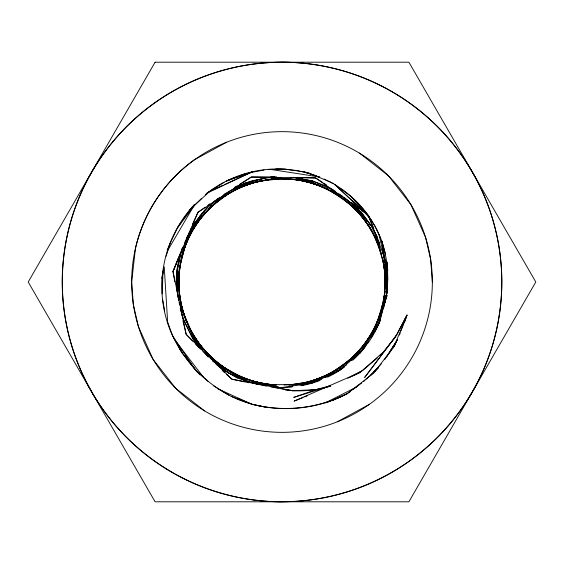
<?xml version="1.0" encoding="UTF-8"?>
<svg xmlns="http://www.w3.org/2000/svg" width="564" height="564" viewBox="0 0 564 564"><rect width="100%" height="100%" fill="white"/><g stroke="black" fill="none" stroke-linecap="round" stroke-linejoin="round"><path stroke-width="0.85" d="M385.022 288.38L385.12 275.232M162.347 293.745L162.94 271.947M178.605 289.847L179.246 269.648M384.296 304.821L385.868 264.319M162.277 275.028L162.228 293.816M176.807 280.992L176.906 279.293M178.492 288.627L179.824 265.94L179.606 268.556M177.625 276.388L176.8 287.795L178.725 300.816M384.19 298.032L385.508 280.47M176.8 282.705L177.082 279.314M178.161 285.99L179.458 270.304M178.513 279.265L180.029 266.314M180.233 264.587L180.438 262.859M176.243 279.279L177.166 271.651L182.045 248.59M386.34 296.784L386.953 291.687L386.559 267.808M387.144 291.123L383.654 307.93M384.021 298.166L384.93 291.236M385.275 288.634L385.501 286.9M162.954 272.37L162.094 278.454L163.525 268.972M177.942 281.02L181.65 256.895M382.914 303.918L383.189 302.205M383.457 300.485L384.958 291.038M385.261 301.832L385.543 300.111M385.832 298.398L387.123 290.664M384.14 304.63L384.874 300.302M179.599 267.428L179.916 265.7M180.226 263.98L186.106 242.844M384.69 303.517L386.953 291.687L386.488 267.555M385.832 299.519C389.907 276.05 387.602 251.438 376.956 229.922M176.68 271.883L180.346 253.412L182.736 247.074M380.326 314.839L384.859 292.631M176.828 281.64L184.964 241.935M180.346 253.412L177.166 268.457L176.342 283.093L177.695 295.67M384.133 304.99L384.916 301.648M383.661 306.231L387.144 291.694M379.551 316.912L384.874 295.578M179.556 267.766L185.965 242.421M368.066 343.025A105.503 105.503 0 0 0 379.685 321.861L386.671 295.226L378.564 324.504L362.44 350.265L339.648 370.365L312.068 383.125L282 387.503M180.861 261.125L185.471 244.205M376.343 324.864L383.118 302.36M166.091 256.31L170.117 243.359L177.526 227.743L180.973 222.724M404.881 321.494L406.982 315.128L395.054 337.589L381.849 353.931M181.897 256.289L187.107 240.609M379.685 321.861L380.488 319.45M377.929 321.212L384.895 300.626M375.173 327.804L382.103 307.951M403.958 322.023L405.114 318.716M181.883 255.337L188.996 236.408M399.397 335.079L400.306 332.682M400.912 331.089L406.982 315.128L396.767 334.84L364.753 377.337L396.767 334.84M371.211 337.357L387.278 295.402M174.833 281.824L173.014 271.538L178.718 256.965M192.726 341.206L186.198 334.41L173.014 271.538L180.029 254.202M183.448 250.832L190.653 232.96M332.873 400.334L346.952 393.799L373.671 373.178L394.151 346.345L406.982 315.128M173.014 271.538L197.929 212.36L205 207.298M167.177 250.289L170.117 243.359M372.91 331.695L380.834 313.048M182.369 252.63L191.104 232.46M374.411 332.238L380.58 318.78L375.546 329.743M393.869 346.289L394.941 343.955M192.514 224.176L197.929 212.36L251.347 177.018L276.635 177.096M372.162 332.64L378.747 318.293M394.321 345.901L395.068 344.308M185.196 241.477L192.987 225.029L207.813 206.939M184.541 246.891L192.366 230.394M394.151 346.345L397.465 339.436M370.604 335.481L379.445 317.342M393.066 347.903L394.631 344.752L392.777 347.628M182.983 249.027L199.141 217.859M368.877 338.315L378.183 320.62M393.037 347.41L394.243 345.161M186.332 239.03L194.559 223.76M187.467 240.067L196.293 223.922M394.039 345.901L394.878 344.392M188.482 233.954L194.235 223.696L205.063 209.914L215.258 200.587M186.98 237.148L194.524 223.682M371.056 337.357L371.902 335.848M372.748 334.332L379.086 323.01M367.199 340.635L376.428 324.631M167.325 251.1L194.481 204.732M365.486 343.039L375.976 325.837M390.006 352.056L396.344 341.939M386.925 356.427L397.423 339.789M189.081 235.992L198.528 221.116M362.645 347.177L375.497 327.226M389.315 352.408L395.97 342.27M191.971 231.134L200.812 218.064M384.613 359.705L395.498 343.673M183.434 219.135L184.421 217.704M194.051 204.795L190.124 209.477L177.526 227.743L194.509 205.289M192.768 226.383L195.687 222.181M361.517 348.249L371.93 333.246M197.59 219.607L198.577 218.212M192.641 229.809L202.8 215.504M203.816 214.073L204.831 212.642M362.645 349.271L367.883 342.221M361.968 350.265L368.095 342.017M353.811 358.091L374.32 330.68M359.762 353.487L364.986 346.536M366.036 345.147L367.079 343.758M194.298 226.813L203.794 214.334M363.787 347.988L366.988 343.843M190.216 229.886L200.946 216.019M357.569 352.62L368.398 338.809M194.115 226.58L206.946 210.936M196.476 223.485L210.844 206.974M199.663 216.104L207.228 207.594M353.254 357.005L362.645 346.486M196.11 223.097L210.788 206.974M358.408 353.649L365.486 346.049M370.717 375.116L381.257 363.886M350.322 359.296L364.88 344.174M374.496 371.662L378.162 367.869M201.031 217.394L212.536 205.536M213.742 204.288L214.954 203.033M354.939 356.229L359.254 351.894M352.387 357.632L361.045 349.017M190.124 209.477L201.489 198.493M205.275 194.834L207.171 193.001L224.098 182.398M193.776 223.774L224.832 193.995M348.277 361.249L350.829 358.817M352.112 357.604L359.776 350.322M363.667 381.525L364.922 380.34M366.184 379.156L378.141 367.904M351.238 360.29L357.019 354.918M358.944 353.127L362.8 349.546M373.763 371.902L378.218 367.791M210.365 207.418L212.311 205.663M384.408 351.097L362.025 370.809L350.455 376.985M208.666 209.138L215.293 203.35M216.618 202.194L217.944 201.038M340.536 367.439L359.691 350.836M377.302 358.02L362.638 370.52L347.819 378.261M379.967 355.75L381.299 354.608M209.808 205.289L218.444 198.161M338.76 368.567L358.027 353.276M209.173 205.86L220.101 197.238M208.13 209.357L228.695 193.114M210.323 206.981L212.416 205.395M213.819 204.33L215.215 203.273M216.618 202.215L218.014 201.158M219.417 200.1L220.813 199.036M222.209 197.978L227.109 194.27M212.057 205.367L229.837 192.543M352.782 389.47L361.778 382.977M331.322 373.015L350.42 359.254M207.827 205.268L209.949 203.752M224.014 194.559L226.827 192.606M324.765 377.654L355.926 356.314M219.333 199.931L220.785 198.937M222.244 197.95L230.993 192.014M332.111 374.433L346.55 364.901M350.575 391.409L346.952 393.799L326.916 402.576M330.151 373.636L346.289 363.11M235.019 187.22L237.247 185.831M239.467 184.442L251.347 177.018L315.628 177.956L322.171 182.172M217.373 200.784L236.055 189.159M328.995 374.158L339.465 367.686M332.006 374.397L341.826 368.623M222.843 197.217L238.713 187.904M351.675 389.992L354.707 388.258M324.293 376.533L340.938 367.115M219.389 198.852L247.8 183.081M325.252 377.626L335.051 372.24M336.56 371.408L341.833 368.504M226.657 142.213L194.397 159.781A150.609 150.609 0 0 0 135.445 248.336L131.659 282L133.351 304.616L138.42 326.605L153.084 359.409L175.693 388.307L204.612 410.93M337.342 421.787L369.603 404.219M321.847 377.506L336.609 369.751M226.143 194.777L243.937 185.648M325.125 402.978L356.934 386.848M353.466 375.786L360.375 372.289L294.105 401.131L303.072 397.557M227.955 191.915L244.818 183.399L265.214 177.956M321.226 377.598L337.716 369.406M235.096 187.89L240.461 185.33M207.171 193.001L252.503 171.738M237.74 186.712L240.934 185.218M208.828 191.831L223.125 185.225M224.712 184.491L252.517 171.639M316.848 379.473L333.641 371.718M232.601 191.133L249.443 183.744M312.188 381.095L333.331 372.332M234.405 190.096L249.041 184.083M234.222 188.376L246.151 183.483M304.701 396.908L307.147 395.928M252.94 171.773L226.305 181.016L237.655 176.553M234.279 187.685L252.411 180.663L272.278 177.061M310.172 381.581L327.36 374.989M226.305 181.016L244.825 173.973M316.855 381.123L320.944 379.572M237.74 188.418L257.332 181.234M300.443 384.874L331.04 373.953M308.057 383.668L321.896 378.881M330.546 385.642L316.242 389.569L293.724 397.387L330.582 385.91M241.603 186.79L258.263 181.27M237.395 186.571L248.153 183.103M305.773 382.667L322.537 377.288M237.93 187.699L260.561 180.776M302.339 384.965L319.816 380.157M247.011 184.541L258.749 181.347M244.071 183.3L262.683 178.577M297.115 384.458L315.847 379.706M243.514 185.112L266.666 179.704M302.551 383.28L308.494 381.962M251.593 183.124L272.236 178.992M292.462 384.958L294.175 384.634M295.881 384.31L311.257 381.384M248.118 173.049L264.072 170.053M301.916 385L303.594 384.69M305.272 384.38L306.943 384.07M241.709 184.534L281.443 177.343M288.987 384.916L306.337 382.336M300.161 384.958L306.181 384.056M257.191 181.453L273.533 179.028M290.82 384.979L294.267 384.542M295.994 384.324L307.218 382.9M288.881 384.951L302.008 383.555M260.314 180.931L278.644 179.105M290.46 386.594L292.152 386.425M268.633 177.343L266.913 177.505L276.409 177.159M270.353 177.181L274.647 176.779M268.979 179.31L272.454 179.049M265.644 179.726L267.399 179.62M269.148 179.507L276.17 179.07M284.136 384.944L305.124 383.696M280.047 388.547L293.054 390.76L316.242 389.569M273.702 387.242L278.08 387.073M289.466 386.636L292.089 386.537M268.281 169.552L285.983 169.235L304.045 171.893L310.792 173.585M268.612 179.408L291.362 179.077M262.859 384.69L304.095 384.62M269.211 384.909L270.953 384.937M275.81 169.01L285.983 169.235M271.503 178.555L294.274 179.274M297.496 177.364L315.628 177.956L365.832 213.199M290.735 177.371L296.72 177.611M269.239 384.577L276.275 384.944M287.612 179.049L293.759 179.408M297.277 179.613L299.033 179.712M265.207 384.049L276.557 384.951M277.622 177.977L309.185 181.065M290.996 177.406L299.491 178.259M262.232 383.605L263.98 383.781M265.729 383.964L275.338 384.944M289.374 179.042L304.158 180.917M259.623 382.977L273.406 384.902M270.791 169.461L319.844 177.025M273.977 387.51L278.313 388.251M248.28 381.87L278.538 387.052M254.512 381.856L271.827 384.867M252.531 404.332C284.052 412.404 317.969 408.54 346.952 393.799C313.88 411.029 273.822 413.44 239.03 399.897C207.989 386.763 183.772 362.166 170.568 331.202M292.589 179.133L306.273 181.622M293.054 390.76L231.889 379.198L226.721 374.545M294.034 177.392L311.991 180.832L325.773 185.845L333.493 190.033M253.137 381.342L271.185 384.923M293.576 177.336L313.69 181.425L335.312 191.281M245.319 382.032L231.889 379.198L186.198 334.41L182.969 320.923M246.997 382.392L248.675 382.744M252.524 404.36L267.075 407.483M296.699 179.669L313.041 183.251M251.086 380.721L267.399 384.394M250.444 382.512L266.278 386.107M297.362 179.627L316.066 184.266M237.014 376.696L267.653 384.888M300.281 180.142L319.767 185.443M244.487 378.366L260.455 383.139M296.333 177.47L313.901 182.757M299.794 179.549L322.206 186.536M257.163 384.281L239.418 378.648L225.001 371.077L216.047 364.266M316.305 175.82L304.045 171.893L319.513 177.096M307.986 181.876L323.75 187.382M244.022 380.221L250.606 382.554L237.959 377.344M310.489 180.283L313.69 181.425M239.46 376.308L256 382.237M303.721 180.057L327.494 189.011M231.162 396.429L250.028 403.556M236.901 375.018L250.804 380.559M242.774 379.537L250.635 382.716M314.021 183.547L324.589 187.882M238.861 398.889L251.671 404.176L217.387 388.582M229.886 371.69L251.685 381.137M304.898 179.204L342.644 196.265M234.941 375.673L240.419 378.169M246.348 381.024L228.758 372.973L212.656 360.868M241.688 377.224L244.078 378.345M233.383 374.545L249.175 382.145M317.384 184.689L337.878 194.82M225.205 368.849L246.962 379.776M324.18 179.063L333.275 183.688M323.877 187.326L337.744 195.017M222.463 366.537L242.428 377.654M237.677 378.19L228.758 372.973L212.818 360.953M218.183 364.288L241.723 378.127M220.961 365.521L235.971 374.7M213.636 385.79L228.885 395.216M326.415 188.679L345.09 200.255M323.63 183.11L326.535 184.985M330.68 190.251L337.223 194.566M332.09 191.443L340.092 196.85M345.182 200.283L343.73 199.303L351.985 205.853M210.83 358.69L239.503 378.331M215.469 361.164L230.479 371.852M340.409 188.602L350.928 196.371L358.133 203.935M351.767 202.68L355.292 205.296M357.407 206.868L365.162 212.621M331.815 190.977L357.125 209.808M213.185 359.254L226.538 369.201M338.865 193.769L356.096 206.995L372.134 226.932L379.431 242.767M359.388 153.07L388.307 175.693L410.916 204.591L425.587 237.402L430.649 259.369L432.341 282A150.341 150.341 0 0 1 206.826 412.199A150.341 150.341 0 0 1 206.833 151.801A150.341 150.341 0 0 1 432.341 282M212.12 358.175L226.622 369.667M335.383 192.458L361.08 213.615M344.322 197.527L358.732 209.794M208.687 354.982L223.429 367.559M213.143 360.636L214.482 361.785M343.864 199.205L355.842 209.554M222.202 370.477L224.789 372.804M205.853 352.084L221.433 366.198M179.592 348.735L182.292 353.198L195.37 369.864L208.243 381.525M334.769 184.534L368.856 216.386L334.79 184.456M205.063 351.111L218.444 363.773M355.137 205.994L356.998 207.827M202.948 351.28L208.574 356.85M349.356 203.604L359.931 214.123M200.876 346.571L203.928 349.666M205.148 350.907L217.972 363.907M351.668 202.779L361.982 213.34L371.394 226.256L377.76 238.375M350.336 204.379L362.49 217.006M363.702 218.268L364.915 219.53M195.694 344.294L199.254 348.002M360.537 206.459L363.54 209.611M354.911 206.015L360.17 211.549M369.293 216.773L365.014 211.281L350.928 196.371L370.999 219.72M187.699 359.134L195.37 369.864L200.051 374.898M199.339 344.421L212.431 358.662M352.119 205.846L362.18 216.936M363.364 218.24L364.548 219.544M192.832 336.567L214.722 361.637M356.011 209.836L366.233 221.955M192.966 338.774L208.222 356.984M197.901 342.108L207.46 353.6M355.933 207.016L362.581 215.067M354.946 208.116L368.56 225.283M176.412 342.122L203.555 377.358M359.254 210.478L360.297 211.838M357.513 210.992L369.702 227.066M195.976 342.602L198.521 345.993M197.287 344.329L198.338 345.732M360.805 211.507L372.134 226.932M192.5 334.114L203.273 349.074M185.147 355.56L186.677 357.703M357.026 209.512L372.078 230.817M200.544 349.151L191.647 336.426L183.779 320.26L180.219 308.057M203.012 348.912L192.19 333.049L200.255 345.563M193.84 338.816L199.628 347.304M172.979 336.532L195.37 369.864M365.014 211.281L375.152 226.467L380.82 238.769M363.138 217.704L371.81 230.958M358.147 209.181L379.791 244.198M198.563 343.398L189.095 327.501L191.168 331.329M191.986 335.115L198.26 345.725M368.313 225.022L373.149 233.369M187.572 324.081L198.5 343.878M182.292 353.198L172.33 335.115L167.649 322.002M368.814 225.896L376.336 239.841M373.312 229.238L377.231 236.936M369.251 226.171L378.804 245.7M182.419 317.187L193.621 340.078M185.161 318.589L195.786 340.494M372.896 232.474L379.212 247.011M183.483 313.203L192.782 334.762M368.327 215.518L373.812 228.49M179.028 302.53L195.32 342.235M368.306 215.533L384.874 258.185M181.777 308.564L189.018 327.43M374.383 235.942L381.553 254.886L377.175 241.568M384.359 256.232L382.371 250.487L385.579 263.733M181.284 306.203L186.677 321.811M375.716 236.492L379.389 247.187M180.741 303.376L186.642 322.7M376.223 237.705L386.065 272.306L385.092 261.795M180.854 303.002L185.112 318.188M387.715 278.362L381.884 241.075L385.543 254.413M379.734 248.089L380.39 250.649M380.827 252.355L381.49 254.907M381.927 256.613L384.345 265.989M179.74 298.109L184.463 316.89M180.861 306.894L181.707 310.285M379.057 234.687L386.051 265.214M180.29 307.888L182.228 316.341M382.533 250.86L386.601 269.564M179.683 296.565L183.131 312.724M382.385 258.368L384.331 267.829M383.076 252.503L385.445 264.234M385.783 265.912L386.114 267.583M381.884 241.075L383.95 251.332M387.214 267.569L387.729 270.135M178.457 288.564L178.767 290.291M179.077 292.018L182.806 312.724M162.714 299.822L164.695 311.074M384.507 257.057L386.093 266.13M386.382 267.78L386.671 269.43M386.96 271.08L387.249 272.736M382.54 258.27L384.303 268.556M384.592 270.276L384.888 271.989M179.042 290.777L181.636 307.232M383.076 260.011L384.93 273.942M385.156 275.683L385.508 278.299M177.336 275.986L181.552 309.629M176.807 286.082L178.196 297.961M383.492 262.098L385.501 280.386M386.996 262.034L387.771 270.657M178.492 281.979L179.972 298.638M383.992 264.368L385.522 282.783M164.244 266.821L167.6 321.346M386.848 262.048L387.736 280.252M384.634 269.557L385.487 287.795M178.562 274.908L179.345 295.085M384.859 266.109L385.177 288.909M177.166 271.651L177.35 292.582M178.795 278.679L178.823 288.274M387.249 275.295L387.264 283.833M282.014 501.706A219.727 219.727 0 0 0 472.357 172.098A219.727 219.727 0 0 0 282 62.195M91.784 391.853A219.727 219.727 0 0 1 282.127 62.244M365.514 346.465A105.503 105.503 0 0 1 352.599 360.396M344.618 366.91A105.503 105.503 0 0 1 327.578 377.147M319.703 380.538A105.503 105.503 0 0 1 301.402 385.705M292.06 387.024A105.503 105.503 0 0 1 270.974 386.925M282 501.805A219.727 219.727 0 0 1 91.664 391.888M376.956 229.922A111.989 111.876 -68.9 0 0 330.405 182.024L309.573 173.451L296.601 170.476L282 168.996A115.867 115.768 60.9 0 0 210.591 190.519L190.449 209.11A120.668 120.555 -2 0 0 162.143 277.996A118.362 118.257 26.4 0 0 170.568 331.202M330.433 386.157A111.573 110.29 -83.6 0 1 285.426 390.041M155.1 62.202L28.2 282L155.1 501.798L408.9 501.798L535.8 282L408.9 62.202L155.1 62.202M172.105 472.35A219.798 219.798 0 0 0 501.798 282A219.798 219.798 0 0 0 172.105 91.65A219.798 219.798 0 0 0 172.105 472.35"/></g></svg>
